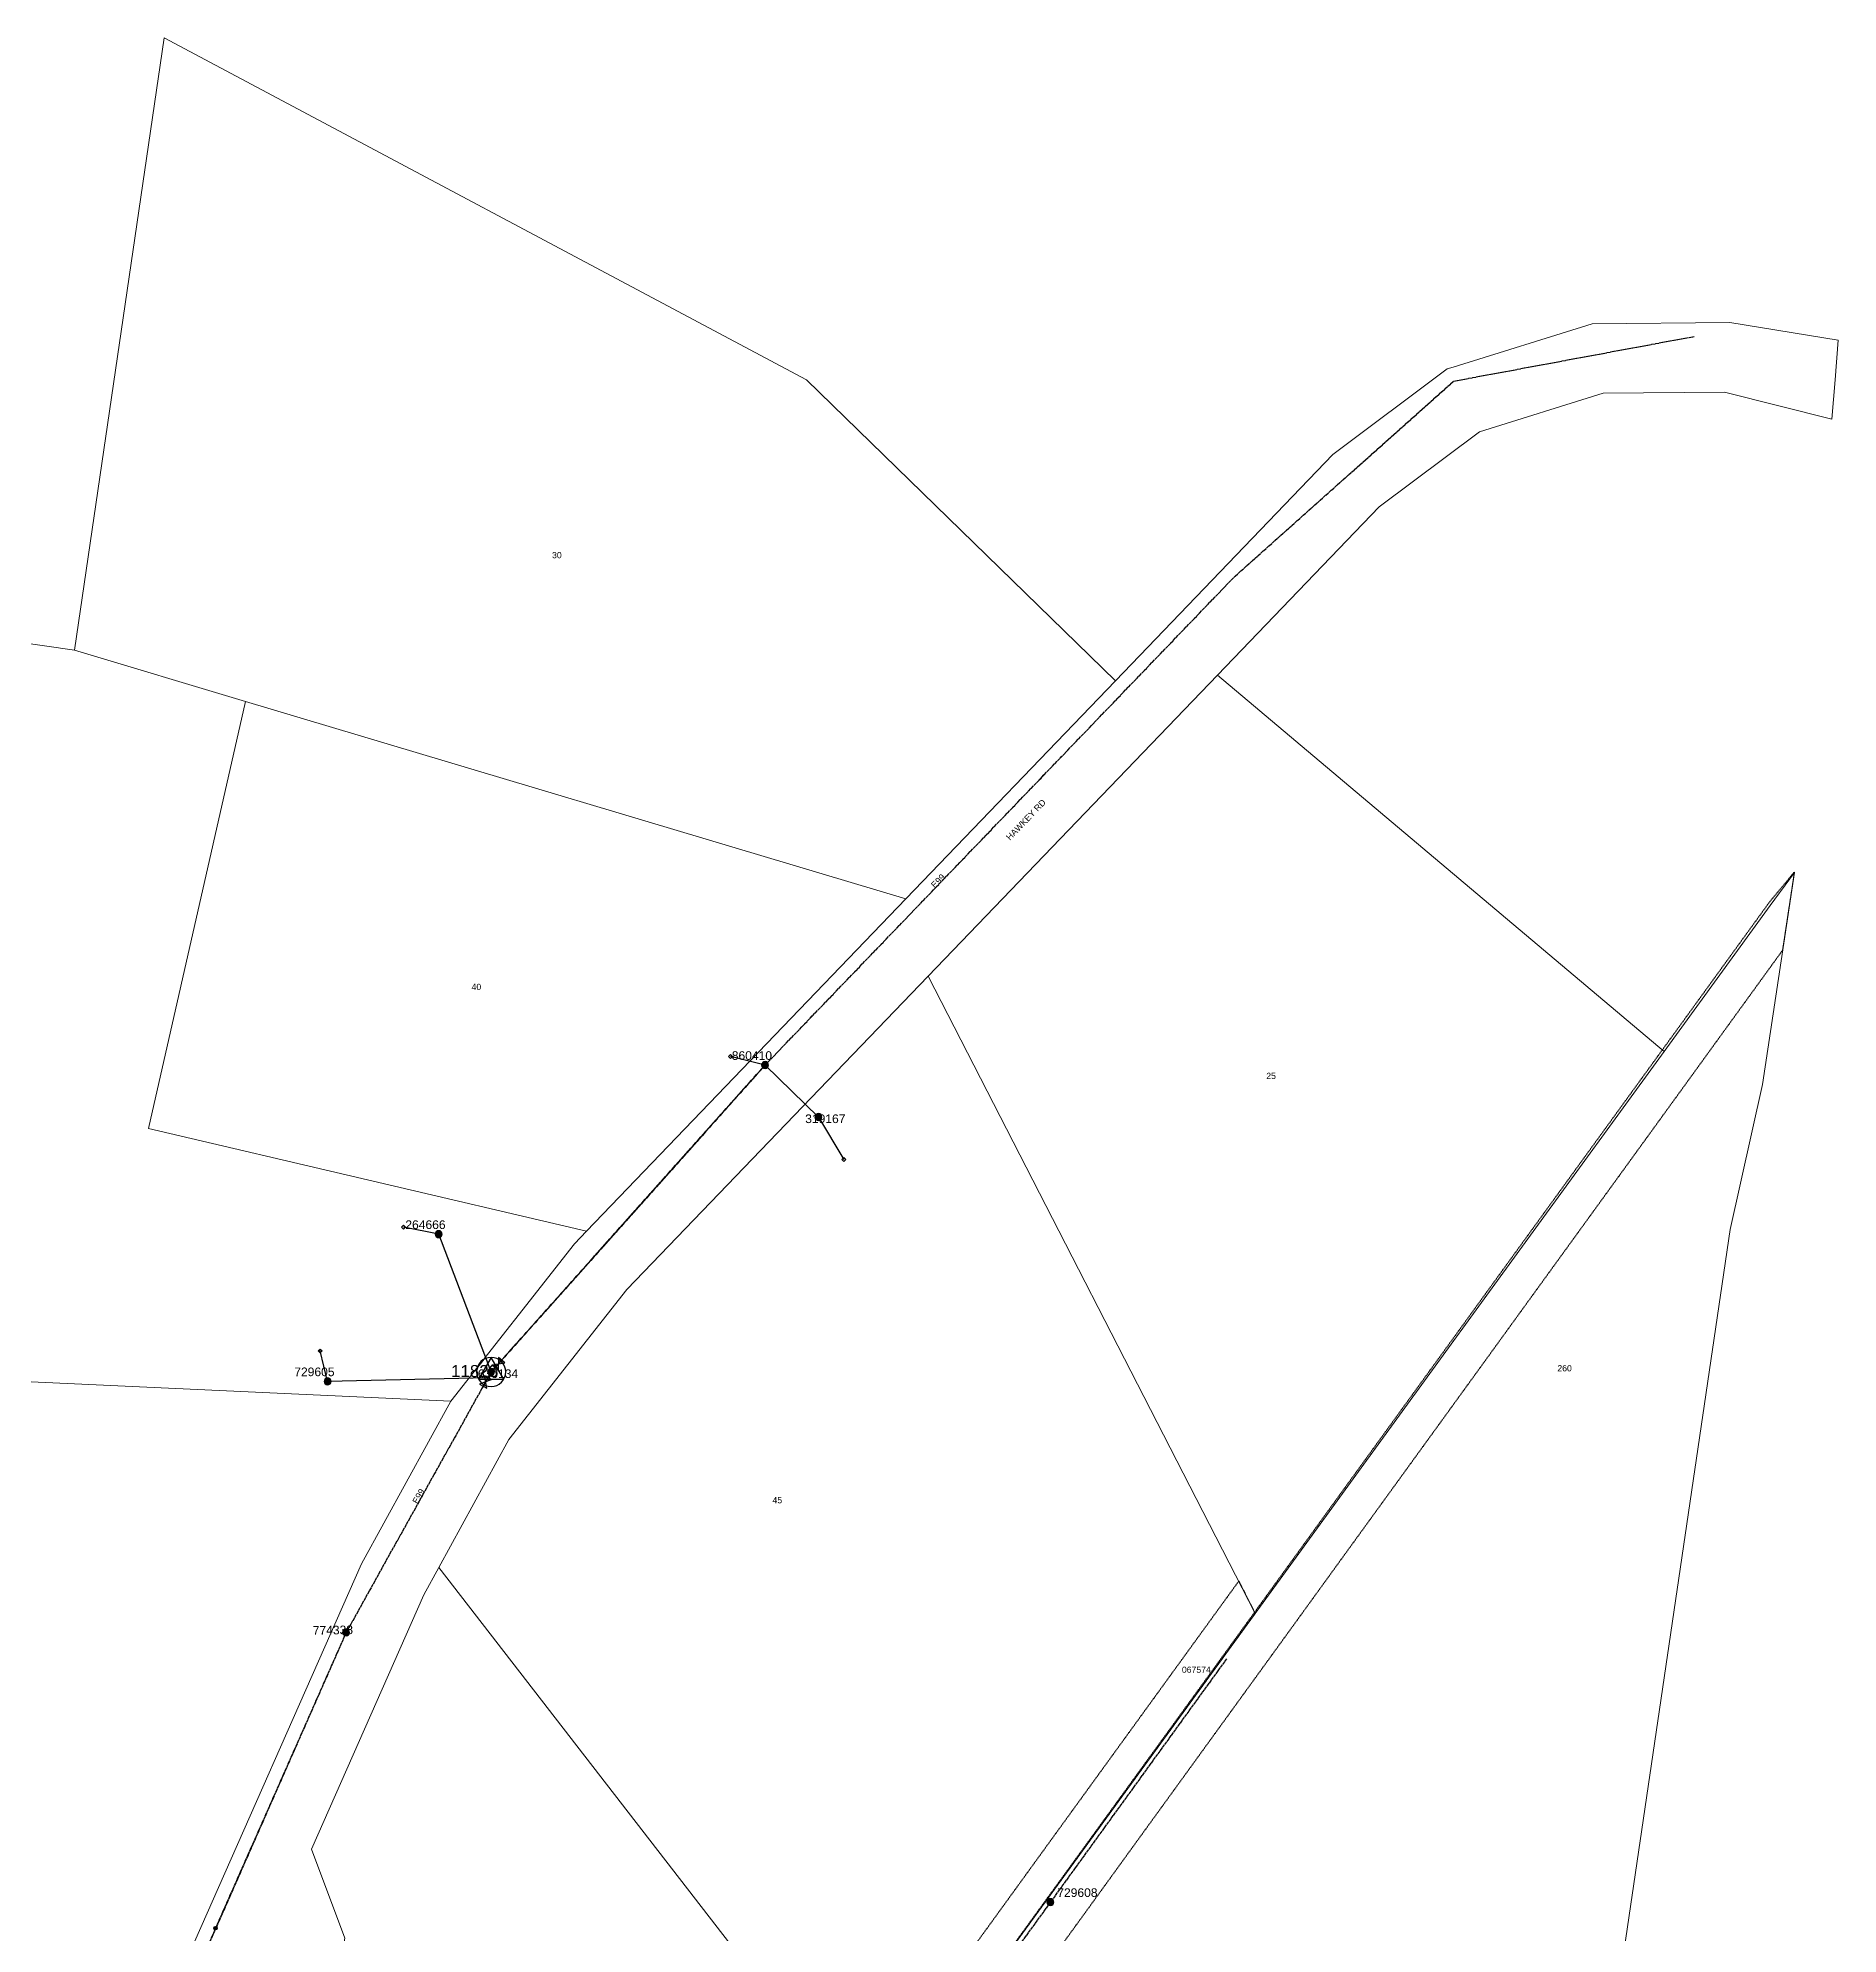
# Model space of a CAD drawing. Header units: metres. Extents: x 287022 to 288776, y 6216484 to 6218046.
# Drawn here: x 288243 to 288764, y 6217391 to 6217939 of the extents above; entities that cross this region are included whole.
import ezdxf
from ezdxf.enums import TextEntityAlignment as Align

# ---------------------------------------------------------------- set-up
doc = ezdxf.new("R2010")
doc.units = ezdxf.units.M
for name, pattern in [('Cable Exist OH', [1, 1, 0]), ('HIDDEN', [0.375, 0.25, -0.125]), ('HIDDEN2', [0.1875, 0.125, -0.0625])]:
    doc.linetypes.add(name, pattern=pattern)
for name, color, linetype, lineweight in [('Cadastre Land Parcels_SP_EXT', 7, 'Continuous', 5), ('Cadastre Other Property_SP_EXT', 7, 'HIDDEN', 5), ('Cadastre Roads_SP_EXT', 7, 'Continuous', 5)]:
    doc.layers.add(name, color=color, linetype=linetype, lineweight=lineweight)
for name, color, linetype in [('Equip_HV_EXT', 7, 'Continuous'), ('Equip_LV_EXT', 7, 'Continuous'), ('Mains_HV_EXT', 7, 'Continuous'), ('Mains_LV_EXT', 7, 'Continuous'), ('Mains_TR_EXT', 7, 'Continuous'), ('Services_SP_EXT', 7, 'Continuous'), ('Sub_SP_TR_HV_LV_EXT', 7, 'Continuous'), ('SupportsOH_SP_TR_HV_LV_SL_EXT', 7, 'Continuous')]:
    doc.layers.add(name, color=color, linetype=linetype)
doc.styles.add('POLE_LABEL', font='arial.ttf')
doc.styles.get("Standard").update_dxf_attribs({"font": 'arial.ttf'})

# ---------------------------------------------------------------- blocks, each defined once
blk = doc.blocks.new('SUB_POLE_EXT')
blk.add_wipeout([(0, 4.22), (0.42, 4.2), (0.83, 4.14), (1.21, 4.05), (1.62, 3.9), (1.99, 3.72), (2.35, 3.51), (2.68, 3.26), (2.99, 2.99), (3.28, 2.66), (3.52, 2.34), (3.76, 1.92), (3.9, 1.62), (4.04, 1.23), (4.18, 0.63), (4.22, 0), (4.18, -0.61), (4.06, -1.15), (3.9, -1.62), (3.58, -2.24), (3.22, -2.73), (2.97, -3.01), (2.68, -3.26), (2.36, -3.5), (2, -3.72), (1.64, -3.89), (1.25, -4.03), (0.82, -4.14), (0.42, -4.2), (0, -4.22), (-0.41, -4.2), (-0.8, -4.15), (-1.21, -4.05), (-1.62, -3.9), (-1.99, -3.73), (-2.35, -3.51), (-2.68, -3.26), (-2.96, -3.02), (-3.23, -2.72), (-3.51, -2.35), (-3.71, -2.01), (-3.91, -1.6), (-4.05, -1.21), (-4.16, -0.76), (-4.22, -0.14), (-4.21, 0.39), (-4.14, 0.83), (-4.03, 1.27), (-3.9, 1.63), (-3.71, 2.02), (-3.5, 2.37), (-3.28, 2.67), (-2.99, 2.99), (-2.68, 3.27), (-2.33, 3.52), (-1.98, 3.73), (-1.63, 3.9), (-1.2, 4.05), (-0.78, 4.15), (-0.4, 4.21)])
blk.add_line((2.16, 0.48), (2.16, 0.48, 0))
blk.add_lwpolyline([(-4.22, 0, 1), (4.22, 0, 1)], format="xyb", close=True)
blk.add_lwpolyline([(2.14, 0.52), (0, 4.22), (-3.66, -2.11), (3.66, -2.11)], close=True)
for tag, height, flags, p in [('STREET_CODE', 0.2, 9, (1.5, 0)), ('ASSET_NUM', 3.5, 8, (2, 2)), ('CONSTRUCTED_VOLTAGE', 0.2, 9, (1.5, -0.2)), ('OPERATING_VOLTAGE', 0.2, 9, (1.5, -0.6)), ('OPERATED_BY', 0.2, 9, (1.5, -0.8)), ('ORIENTATION', 0.2, 9, (1.5, -1.2)), ('OWNED_BY', 0.2, 9, (1.5, -1.4)), ('SECONDARY_VOLTAGE', 0.2, 9, (1.5, -1.6)), ('STATE', 0.2, 9, (1.5, -1.8)), ('SUBSTATION_TYPE', 0.2, 9, (1.5, -2)), ('STREETNAME', 0.2, 9, (1.5, -2.8)), ('SUBURB', 0.2, 9, (1.5, -3)), ('Z', 0.2, 1, (1.5, -3.4)), ('NO_PHASES', 0.2, 9, (1.5, -0.4)), ('MAINTAINED_BY', 0.2, 9, (1.5, -1)), ('USAGE', 0.2, 9, (1.5, -2.2)), ('LEGEND', 0.2, 9, (1.5, -2.4)), ('LOCATION', 0.2, 9, (1.5, -2.6)), ('NOTES', 0.2, 9, (1.5, -3.2))]:
    blk.add_attdef(tag, text='', height=height, dxfattribs=dict(flags=flags)).set_placement(p, align=Align.MIDDLE_LEFT)
blk = doc.blocks.new('LV_OH_LINKS_DISTFUSE_EXT')
for p, q in [((0, 0), (0.96, 0)), ((3.84, 0), (4.8, 0))]:
    blk.add_line(p, q)
blk.add_lwpolyline([(3.84, -1.2), (3.84, 1.2), (0.96, -1.2), (0.96, 1.2)], close=True)
at = {"flags": 9}
for tag, p in [('ACTUAL_STATUS', (0, 0)), ('CONSTRUCTED_VOLTAGE', (0, -0.2)), ('OPERATING_VOLTAGE', (0, -0.6)), ('ORIENTATION', (0, -0.8)), ('OWNED_BY', (0, -1)), ('STATE', (0, -1.2)), ('SWITCH_TYPE', (0, -1.4)), ('NO_PHASES', (0, -0.4)), ('USAGE', (0, -1.6)), ('NOTES', (0, -1.8))]:
    blk.add_attdef(tag, text='', height=0.2, dxfattribs=at).set_placement(p, align=Align.MIDDLE_LEFT)
at = {"flags": 1}
blk.add_attdef('Z', (0, 0), '', height=0.2, dxfattribs=at)
blk = doc.blocks.new('CCP_EXT')
blk.add_wipeout([(0, 0.57), (0.57, 0), (0, -0.57), (-0.57, 0)])
blk.add_lwpolyline([(-0.57, 0), (0, 0.57), (0.57, 0), (0, -0.57), (-0.57, 0)])
at = {"flags": 1}
blk.add_attdef('Z', (0, 0), '', height=0.2, dxfattribs=at)
at = {"flags": 9}
for tag, p in [('CCP_TYPE', (0, 0)), ('CONSTRUCTED_VOLTAGE', (0, -0.2)), ('OPERATING_VOLTAGE', (0, -0.6)), ('ORIENTATION', (0, -0.8)), ('OWNED_BY', (0, -1)), ('STATE', (0, -1.8)), ('NO_PHASES', (0, -0.4)), ('USAGE', (0, -1.2)), ('LEGEND', (0, -1.4)), ('LIFE_SUPPORT', (0, -1.6)), ('NOTES', (0, -2))]:
    blk.add_attdef(tag, text='', height=0.2, dxfattribs=at).set_placement(p, align=Align.MIDDLE_LEFT)
blk = doc.blocks.new('POLE_EXT')
blk.add_hatch(color=256).paths.add_polyline_path([(-1, 0, 1), (1, 0, 1)])
blk.add_lwpolyline([(-1, 0, 1), (1, 0, 1)], format="xyb", close=True)
for tag, height, flags, p in [('pNumber', 2.5, 8, (-17.84, 2.07)), ('OWNED_BY', 0.2, 9, (1.35, -0.4)), ('SPECIAL_USE', 0.2, 9, (1.35, -0.8)), ('STATE', 0.2, 9, (1.35, -1)), ('cLV', 0.2, 9, (1.35, -1.4)), ('hDepth', 0.2, 9, (1.35, -1.6)), ('hDia', 0.2, 9, (1.35, -1.8)), ('cHV', 0.2, 9, (1.35, -2)), ('cLinedev', 0.2, 9, (1.35, -3.4)), ('pExisting', 0.2, 9, (1.35, -3.8)), ('pFooting', 0.2, 9, (1.35, -4.4)), ('pNew', 0.2, 9, (1.35, -4.6)), ('pRelocate', 0.2, 9, (1.35, -5)), ('pRemove', 0.2, 9, (1.35, -5.2)), ('pReplace', 0.2, 9, (1.35, -5.4)), ('PARENT', 0.2, 9, (1.35, -0.6)), ('USAGE', 0.2, 9, (1.35, -1.2)), ('LBRACKET', 0.2, 9, (1.35, -2.2)), ('LExisting', 0.2, 9, (1.35, -2.4)), ('LANTNUMBER', 0.2, 9, (1.35, -2.6)), ('LOther', 0.2, 9, (1.35, -2.8)), ('LRemove', 0.2, 9, (1.35, -3)), ('LEGEND', 0.2, 9, (1.35, -3.2)), ('LOCATION', 0.2, 9, (1.35, -3.6)), ('PFNUMBER', 0.2, 9, (1.35, -4)), ('NEWPFNUMBER', 0.2, 9, (1.35, -4.2)), ('pStay', 0.2, 9, (1.35, -5.6)), ('pType', 0.2, 9, (1.35, -5.8)), ('cspan', 0.2, 9, (1.35, -6)), ('STREETNAME', 0.2, 9, (1.35, -6.2)), ('SUBURB', 0.2, 9, (1.35, -6.4)), ('OPERATED_BY', 0.2, 9, (1.36, -7.01)), ('NOTES', 0.2, 9, (1.35, -6.6)), ('MAINTAINED_BY', 0.2, 9, (1.36, -6.81))]:
    blk.add_attdef(tag, text='', height=height, dxfattribs=dict(flags=flags)).set_placement(p, align=Align.MIDDLE_LEFT)
at = {"style": 'POLE_LABEL'}
for tag, height, flags, p in [('STRUCTURE_PLANT_NUMBER', 0.2, 9, (1.35, 0.03)), ('ASSET_NUM', 2.5, 8, (2, 2)), ('STREET_CODE', 0.2, 9, (1.35, -0.2))]:
    blk.add_attdef(tag, text='', height=height, dxfattribs=dict(at, flags=flags)).set_placement(p, align=Align.MIDDLE_LEFT)
at = {"flags": 1}
blk.add_attdef('Z', (1.35, -7.33), '', height=0.2, dxfattribs=at)
blk = doc.blocks.new('CONNECTOR_NODE_EXT')
h = blk.add_hatch(color=256)
edge = h.paths.add_edge_path()
edge.add_arc((0, 0), 0.5, 0, 360)
blk.add_circle((0, 0), 0.5)
at = {"flags": 1}
blk.add_attdef('Z', (0, 0), '', height=0.2, dxfattribs=at)
at = {"flags": 9}
for tag, p in [('CONNECTOR_TYPE', (0, 0)), ('CONSTRUCTED_VOLTAGE', (0, -0.2)), ('OPERATING_VOLTAGE', (0, -0.6)), ('ORIENTATION', (0, -0.8)), ('SUBTYPE', (0, -1)), ('NO_PHASES', (0, -0.4)), ('USAGE', (0, -1.2)), ('NOTES', (0, -1.4))]:
    blk.add_attdef(tag, text='', height=0.2, dxfattribs=at).set_placement(p, align=Align.MIDDLE_LEFT)

msp = doc.modelspace()

# ---------------------------------------------------------------- linework, layer by layer
at = {"layer": 'Cadastre Land Parcels_SP_EXT', "linetype": 'Continuous'}
for points in [[(288494.13, 6217690.19), (288554.82, 6217753.31), (288465.37, 6217840.45), (288279.34, 6217939.41), (288253.47, 6217762.16), (288302.93, 6217747.37), (288494.13, 6217690.19)], [(288713.65, 6217646.06), (288584.32, 6217754.97), (288500.59, 6217667.88), (288595.27, 6217483.39), (288713.65, 6217646.06)], [(288401.67, 6217594.01), (288494.13, 6217690.19), (288302.93, 6217747.37), (288274.8, 6217623.74), (288401.67, 6217594.01)], [(288485.73, 6217332.85), (288696.52, 6217348.08), (288732.8, 6217594.54), (288742.14, 6217636.52), (288751.37, 6217697.89), (288744.38, 6217688.29), (288713.65, 6217646.06), (288595.27, 6217483.39), (288485.73, 6217332.85)], [(288283.03, 6217123.31), (288438.62, 6217043.14), (288451.04, 6217121.38), (288471, 6217247.13), (288484.3, 6217330.89), (288485.73, 6217332.85), (288358.86, 6217496.65), (288354.55, 6217488.81), (288322.01, 6217415.16), (288331.65, 6217389.37), (288283.03, 6217123.31)]]:
    msp.add_lwpolyline(points, close=True, dxfattribs=at)
at = {"layer": 'Cadastre Other Property_SP_EXT', "linetype": 'HIDDEN2'}
for points in [[(288751.37, 6217697.99), (288744.35, 6217689.55), (288485.73, 6217332.94), (288500.46, 6217333.9), (288747.93, 6217675.31), (288751.37, 6217697.99)], [(288595.27, 6217483.39), (288590.53, 6217492.78), (288473.13, 6217330.9), (288428.29, 6217048.25), (288438.62, 6217043.14), (288484.3, 6217330.89), (288595.27, 6217483.39)]]:
    msp.add_lwpolyline(points, close=True, dxfattribs=at)
at = {"layer": 'Mains_HV_EXT', "linetype": 'Cable Exist OH'}
msp.add_lwpolyline([(288453.37, 6217642.11), (288589.46, 6217783.66), (288652.72, 6217840.08), (288722.39, 6217853.02)], dxfattribs=at)
at = {"layer": 'Mains_LV_EXT', "linetype": 'Cable Exist OH'}
for points in [[(288453.37, 6217642.11), (288539.31, 6217731.49)], [(288332.07, 6217477.88), (288294.24, 6217392.28)], [(288294.3, 6217392.29), (288287.57, 6217376.81)]]:
    msp.add_lwpolyline(points, dxfattribs=at)
at = {"layer": 'Mains_TR_EXT', "linetype": 'Cable Exist OH'}
for points in [[(288586.99, 6217470.29), (288535.96, 6217399.82)], [(288535.96, 6217399.82), (288487.14, 6217332.41)]]:
    msp.add_lwpolyline(points, dxfattribs=at)

# ---------------------------------------------------------------- block references
at = {"layer": 'Equip_HV_EXT'}
msp.add_blockref('CONNECTOR_NODE_EXT', (288453.37, 6217642.11), dxfattribs=at)
at = {"layer": 'Equip_LV_EXT'}
msp.add_blockref('CONNECTOR_NODE_EXT', (288294.24, 6217392.28), dxfattribs=at)
at = {"layer": 'Sub_SP_TR_HV_LV_EXT'}
ref = msp.add_blockref('SUB_POLE_EXT', (288374.04, 6217553.28), dxfattribs=at)
ref.add_attrib('ASSET_NUM', '11823', dxfattribs={"layer": '0', "height": 3.5}).set_placement((288376.04, 6217553.53), align=Align.MIDDLE_RIGHT)
at = {"layer": 'SupportsOH_SP_TR_HV_LV_SL_EXT'}
ref = msp.add_blockref('POLE_EXT', (288468.8, 6217627.07), dxfattribs=at)
ref.add_attrib('ASSET_NUM', '319167', dxfattribs={"layer": '0', "height": 2.5, "style": 'POLE_LABEL'}).set_placement((288470.8, 6217627.82), align=Align.TOP_CENTER)
ref = msp.add_blockref('POLE_EXT', (288326.71, 6217550.56), dxfattribs=at)
ref.add_attrib('ASSET_NUM', '729605', dxfattribs={"layer": '0', "height": 2.5, "style": 'POLE_LABEL'}).set_placement((288328.71, 6217551.31), align=Align.BOTTOM_RIGHT)
ref = msp.add_blockref('POLE_EXT', (288332.06, 6217477.91), dxfattribs=at)
ref.add_attrib('ASSET_NUM', '774338', dxfattribs={"layer": '0', "height": 2.5, "rotation": 1, "style": 'POLE_LABEL'}).set_placement((288334.06, 6217478.66), align=Align.MIDDLE_RIGHT)
ref = msp.add_blockref('POLE_EXT', (288535.96, 6217399.82), dxfattribs=at)
ref.add_attrib('ASSET_NUM', '729608', dxfattribs={"layer": '0', "height": 2.5, "style": 'POLE_LABEL'}).set_placement((288537.96, 6217400.57), align=Align.BOTTOM_LEFT)

# ---------------------------------------------------------------- texts
at = {"layer": 'Cadastre Land Parcels_SP_EXT'}
for s, p in [('30', (288391.68, 6217788.81)), ('40', (288368.38, 6217663.83)), ('25', (288598.46, 6217638.07)), ('260', (288682.74, 6217553.45)), ('45', (288455.5, 6217515.26))]:
    msp.add_text(s, height=1.8, dxfattribs=at).set_placement(p)
at = {"layer": 'Cadastre Other Property_SP_EXT'}
msp.add_text('067574', height=1.8, dxfattribs=at).set_placement((288574.03, 6217466.2))
at = {"layer": 'Cadastre Roads_SP_EXT'}
msp.add_text('HAWKEY RD', height=1.8, rotation=46.1265, dxfattribs=at).set_placement((288524.26, 6217707.01))
at = {"layer": 'Mains_LV_EXT'}
for rotation, p in [(45.0208, (288502.48, 6217693.19)), (59.799, (288352.69, 6217514.93))]:
    msp.add_text('E99', height=1.8, rotation=rotation, dxfattribs=at).set_placement(p)

# ---------------------------------------------------------------- next in the draw order: linework, layer by layer
at = {"layer": 'Cadastre Land Parcels_SP_EXT', "linetype": 'Continuous'}
for points in [[(288253.47, 6217762.16), (288047.58, 6217791.91), (287963.22, 6217688.87), (287943.77, 6217688.63), (287894.52, 6217672.4), (287892.72, 6217670.93), (287878.23, 6217567.12), (288362.37, 6217544.82), (288398.15, 6217590.35), (288401.67, 6217594.01), (288274.8, 6217623.74), (288302.93, 6217747.37), (288253.47, 6217762.16)], [(288595.27, 6217483.39), (288500.59, 6217667.88), (288413.34, 6217577.13), (288379.21, 6217533.69), (288358.86, 6217496.65), (288485.73, 6217332.85), (288595.27, 6217483.39)], [(288284.5, 6217380.05), (288336.51, 6217497.73), (288362.37, 6217544.82), (287878.23, 6217567.12), (287838.68, 6217283.65), (288284.5, 6217380.05)]]:
    msp.add_lwpolyline(points, close=True, dxfattribs=at)
at = {"layer": 'Mains_HV_EXT', "linetype": 'Cable Exist OH'}
msp.add_lwpolyline([(288374.04, 6217553.28), (288332.07, 6217477.88), (288287.44, 6217376.63)], dxfattribs=at)
at = {"layer": 'Mains_LV_EXT', "linetype": 'Cable Exist OH'}
msp.add_lwpolyline([(288374.04, 6217553.28), (288332.07, 6217477.88)], dxfattribs=at)

# ---------------------------------------------------------------- next in the draw order: block references
at = {"layer": 'Equip_LV_EXT'}
for p, rotation in [((288373.63, 6217552.55), 240.898646982226), ((288374.52, 6217553.82), 48.23092824816838)]:
    msp.add_blockref('LV_OH_LINKS_DISTFUSE_EXT', p, dxfattribs=dict(at, rotation=rotation))
at = {"layer": 'SupportsOH_SP_TR_HV_LV_SL_EXT'}
ref = msp.add_blockref('POLE_EXT', (288374.04, 6217553.28), dxfattribs=at)
ref.add_attrib('ASSET_NUM', '630134', dxfattribs={"layer": '0', "height": 2.5, "style": 'POLE_LABEL'}).set_placement((288376.04, 6217554.03), align=Align.TOP_CENTER)

# ---------------------------------------------------------------- next in the draw order: block references
at = {"layer": 'Services_SP_EXT'}
for p in [(288443.33, 6217644.58), (288476.15, 6217614.74), (288348.7, 6217595.19), (288324.51, 6217559.35)]:
    msp.add_blockref('CCP_EXT', p, dxfattribs=at)

# ---------------------------------------------------------------- next in the draw order: linework, layer by layer
at = {"layer": 'Cadastre Roads_SP_EXT', "linetype": 'Continuous'}
msp.add_lwpolyline([(288331.65, 6217389.37), (288322.01, 6217415.16), (288354.55, 6217488.81), (288358.86, 6217496.65), (288379.21, 6217533.69), (288413.34, 6217577.13), (288500.59, 6217667.88), (288584.32, 6217754.97), (288631.15, 6217803.68), (288660.16, 6217825.43), (288695.97, 6217836.56), (288731.09, 6217836.9), (288762.25, 6217829.06), (288763.13, 6217840.45), (288764.02, 6217851.9), (288732.69, 6217857.03), (288692.83, 6217856.65), (288652.58, 6217844.13), (288650.87, 6217843.6), (288617.78, 6217818.8), (288554.82, 6217753.31), (288494.13, 6217690.19), (288401.67, 6217594.01), (288398.15, 6217590.35), (288362.37, 6217544.82), (288336.51, 6217497.73), (288284.5, 6217380.05)], dxfattribs=at)
at = {"layer": 'Mains_HV_EXT', "linetype": 'Cable Exist OH'}
msp.add_lwpolyline([(288453.37, 6217642.11), (288374.04, 6217553.28)], dxfattribs=at)
at = {"layer": 'Mains_LV_EXT', "linetype": 'Cable Exist OH'}
msp.add_lwpolyline([(288374.04, 6217553.28), (288453.37, 6217642.11)], dxfattribs=at)
at = {"layer": 'Services_SP_EXT'}
for points in [[(288453.37, 6217642.11), (288443.33, 6217644.58)], [(288453.37, 6217642.11), (288468.8, 6217627.07), (288476.15, 6217614.74)], [(288374.04, 6217553.28), (288358.86, 6217593.16), (288348.7, 6217595.19)], [(288373.08, 6217551.56), (288326.71, 6217550.56), (288324.51, 6217559.35)]]:
    msp.add_lwpolyline(points, dxfattribs=at)

# ---------------------------------------------------------------- next in the draw order: block references
at = {"layer": 'SupportsOH_SP_TR_HV_LV_SL_EXT'}
ref = msp.add_blockref('POLE_EXT', (288453.37, 6217642.11), dxfattribs=at)
ref.add_attrib('ASSET_NUM', '860410', dxfattribs={"layer": '0', "height": 2.5, "style": 'POLE_LABEL'}).set_placement((288455.37, 6217642.86), align=Align.BOTTOM_RIGHT)
ref = msp.add_blockref('POLE_EXT', (288358.86, 6217593.16), dxfattribs=at)
ref.add_attrib('ASSET_NUM', '264666', dxfattribs={"layer": '0', "height": 2.5, "style": 'POLE_LABEL'}).set_placement((288360.86, 6217593.91), align=Align.BOTTOM_RIGHT)

doc.saveas('drawing.dxf')
